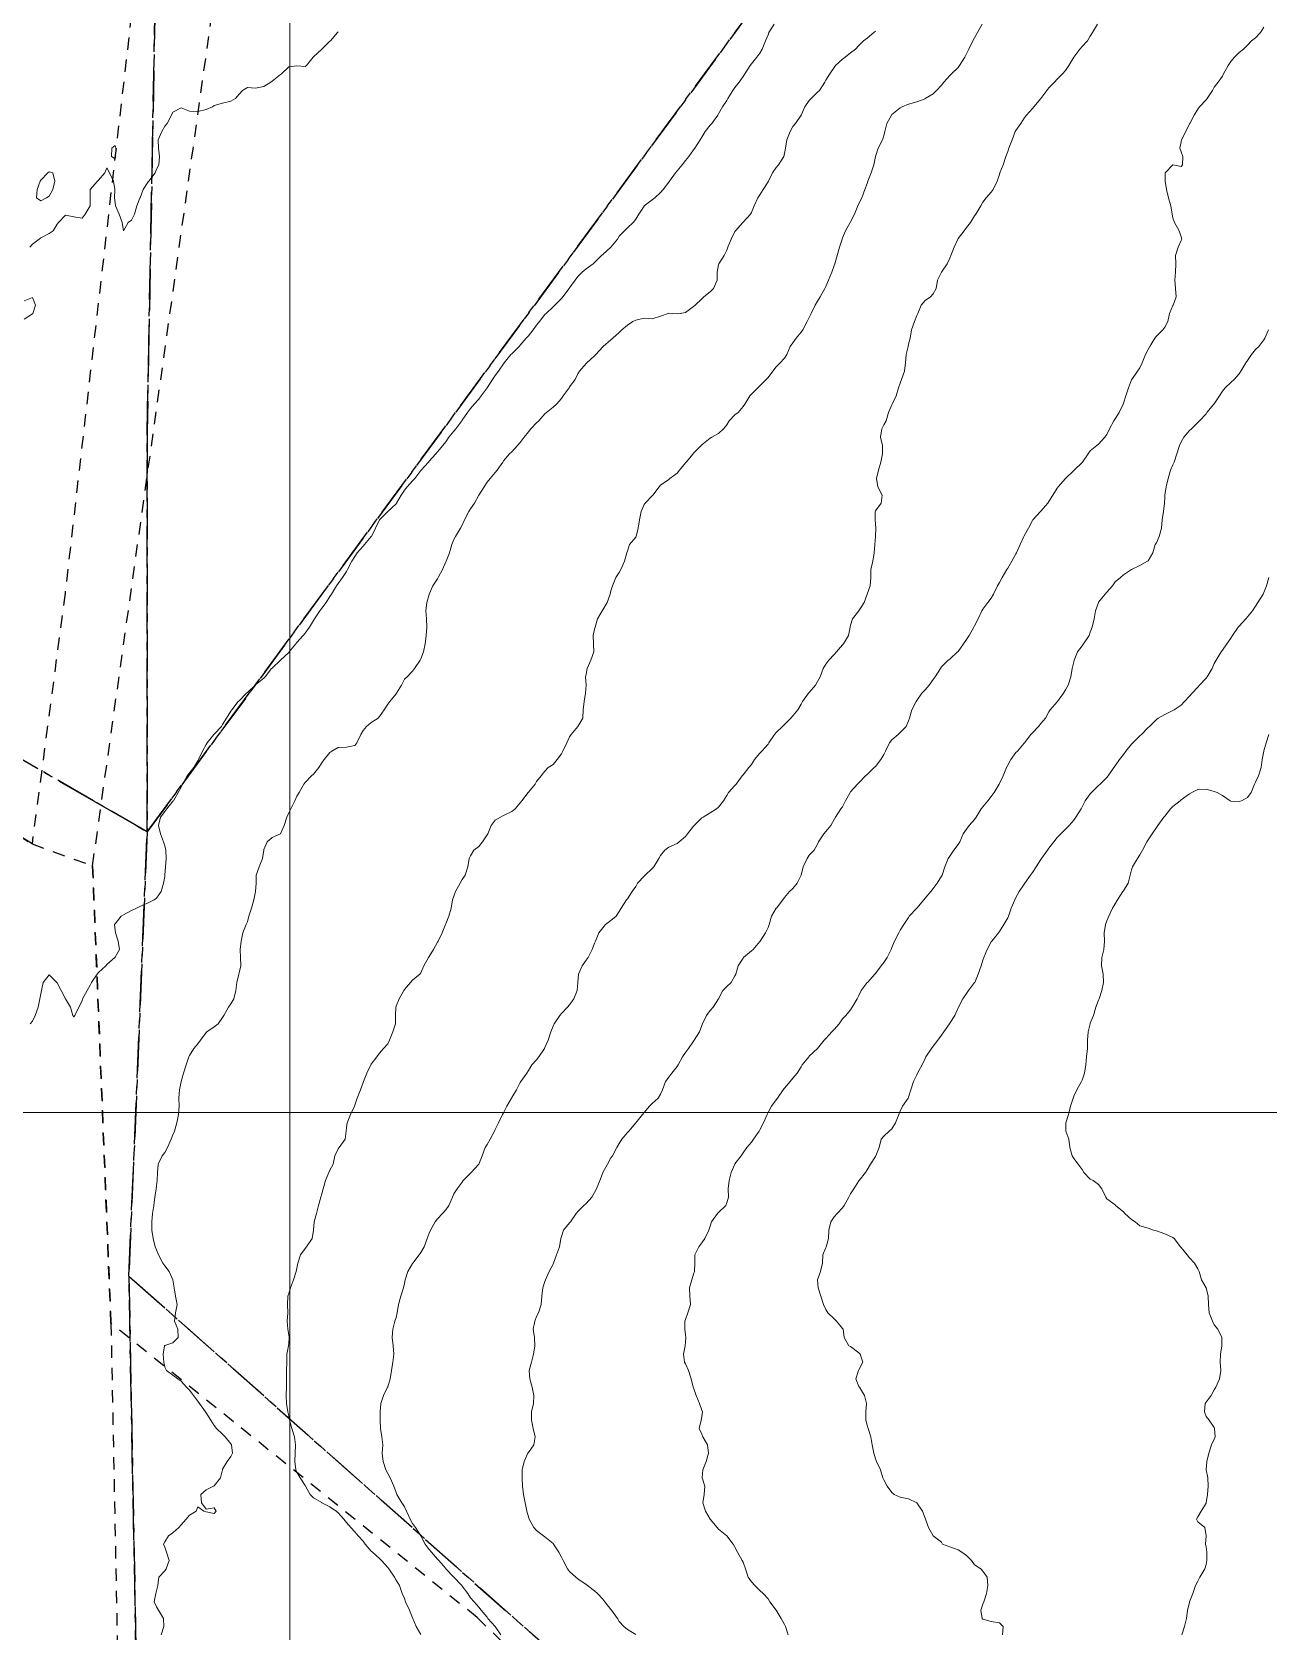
# Model space of a CAD drawing. Header units: centimetres. Extents: x 0 to 642158, y -847 to 649707.
# Drawn here: x 616251.2 to 616326, y 620756 to 620852.8 of the extents above; entities that cross this region are included whole.
import ezdxf

# ---------------------------------------------------------------- set-up
doc = ezdxf.new("R2010")
doc.units = ezdxf.units.CM
doc.header["$MEASUREMENT"] = 0
doc.linetypes.add('CENTERX2', pattern=[4, 2.5, -0.5, 0.5, -0.5])
doc.linetypes.add('JIS_02_0.7', pattern=[1.35, 0.75, -0.6])
for name, color, linetype, lineweight in [('MEV_grille', 254, 'Continuous', 9), ('WAL_parcellaire agricole', 7, 'JIS_02_0.7', 25), ('WAL_topographie 0.5', 253, 'Continuous', 20)]:
    doc.layers.add(name, color=color, linetype=linetype, lineweight=lineweight)
doc.layers.add('SPW_parcellaire cadastral', color=7, linetype='CENTERX2', lineweight=25, true_color=0xff0542)

# ---------------------------------------------------------------- blocks, each defined once
blk = doc.blocks.new('*U114')
at = {"layer": 'MEV_grille', "transparency": 33554687}
blk.add_lwpolyline([(-1338.461, 0), (1338.461, 0)], dxfattribs=at)
blk = doc.blocks.new('*U115')
at = {"layer": 'MEV_grille', "color": 0, "linetype": 'ByBlock', "lineweight": -2, "transparency": 16777216}
blk.add_blockref('*U114', (0, -1600), dxfattribs=at)
blk = doc.blocks.new('*U112')
at = {"layer": 'MEV_grille', "transparency": 33554687}
blk.add_lwpolyline([(0, 1825.476), (0, -1825.476)], dxfattribs=at)
blk = doc.blocks.new('*U113')
at = {"layer": 'MEV_grille', "color": 0, "linetype": 'ByBlock', "lineweight": -2, "transparency": 16777216}
blk.add_blockref('*U112', (900, 0), dxfattribs=at)

msp = doc.modelspace()

# ---------------------------------------------------------------- linework, layer by layer
at = {"layer": 'SPW_parcellaire cadastral'}
for points in [[(616080.198, 620885.531), (616144.734, 620974.533), (616149.715, 620970.824), (616191.526, 620940.742), (616250.942, 621018.209), (616261.912, 620966.122), (616263.613, 620952.538), (616261.41, 620918.602), (616259.582, 620897.225), (616259.185, 620882.418), (616258.186, 620828.585), (616258.195, 620804.368), (616254.945, 620806.243), (616180.117, 620849.425), (616137.678, 620793.39), (616104.658, 620794.238), (616090.293, 620793.326), (616059.536, 620788.639)], [(616313.036, 620878.993), (616355.741, 620937.089), (616408.245, 620884.701), (616438.51, 620852.937), (616410.11, 620826.551), (616394.538, 620813.213), (616375.55, 620800.72), (616354.566, 620778.67), (616332.931, 620755.938), (616309.37, 620730.794), (616286.178, 620751.628), (616257.086, 620777.464), (616258.195, 620804.368), (616302.028, 620864.015), (616313.036, 620878.993)], [(616302.028, 620864.015), (616258.195, 620804.368), (616258.186, 620828.585), (616259.185, 620882.418), (616259.582, 620897.225), (616261.548, 620895.683), (616261.555, 620895.678), (616302.028, 620864.015)], [(616256.709, 620706.96), (616245.087, 620688.12), (616165.865, 620749.948), (616137.678, 620793.39), (616180.117, 620849.425), (616254.945, 620806.243), (616258.195, 620804.368), (616257.086, 620777.464), (616258.363, 620709.515), (616256.709, 620706.96)], [(616286.178, 620751.628), (616275.501, 620739.259), (616258.363, 620709.515), (616257.086, 620777.464), (616286.178, 620751.628)]]:
    msp.add_lwpolyline(points, dxfattribs=at)
at = {"layer": 'WAL_parcellaire agricole'}
for points in [[(616256.531, 621010.471), (616261.045, 620978.872), (616264.204, 620946.972), (616264.54, 620929.472), (616262.543, 620906.472), (616257.382, 620855.139), (616253.22, 620818.805), (616251.222, 620803.638), (616172.383, 620852.629), (616133.223, 620798.458), (616052.891, 620793.615), (616033.49, 620809.78), (616068.05, 620859.117), (616094.045, 620897.619), (616146.369, 620977.291), (616189.372, 620943.13), (616227.866, 620992.8), (616253.195, 621026.136), (616256.531, 621010.471)], [(616255.997, 620774.617), (616254.888, 620802.306), (616269.443, 620906.264), (616269.125, 620914.056), (616269.31, 620938.403), (616324.031, 621000.478), (616439.713, 620860.66), (616427.749, 620846.053), (616421.929, 620839.702), (616414.257, 620830.705), (616403.934, 620820.988), (616397.612, 620816.054), (616363.299, 620797.518), (616354.757, 620786.516), (616345.049, 620771.634), (616339.95, 620763.773), (616311.615, 620724.308), (616278.144, 620756.809), (616255.997, 620774.617)], [(616052.891, 620793.615), (616133.223, 620798.458), (616172.383, 620852.629), (616251.222, 620803.638), (616254.888, 620802.306), (616255.997, 620774.617), (616257.4, 620703.807), (616283.569, 620681.31), (616274.904, 620665.143), (616272.238, 620660.142), (616266.073, 620651.975), (616263.907, 620646.975), (616262.074, 620639.475), (616257.786, 620631.565), (616227.415, 620576.971), (616199.663, 620598.301), (616185.082, 620583.966), (616052.891, 620793.615)]]:
    msp.add_lwpolyline(points, dxfattribs=at)
at = {"layer": 'WAL_topographie 0.5'}
for points in [[(616269.75, 620852.798), (616269.702, 620852.75), (616269.276, 620852.25), (616269.25, 620852.226), (616268.75, 620851.75), (616268.75, 620851.75), (616268.25, 620851.286), (616268.222, 620851.25), (616267.822, 620850.75), (616267.75, 620850.7), (616267.25, 620850.728), (616266.75, 620850.671), (616266.306, 620850.25), (616266.25, 620850.215), (616265.75, 620849.8), (616265.671, 620849.75), (616265.25, 620849.474), (616264.75, 620849.386), (616264.25, 620849.427), (616263.95, 620849.25), (616263.75, 620849.028), (616263.541, 620848.75), (616263.25, 620848.598), (616262.75, 620848.472), (616262.25, 620848.333), (616262.139, 620848.25), (616261.75, 620848.098), (616261.25, 620847.964), (616260.75, 620847.987), (616260.25, 620848.191), (616259.75, 620847.924), (616259.668, 620847.75), (616259.408, 620847.25), (616259.25, 620847.083), (616259.071, 620846.75), (616258.86, 620846.25), (616258.882, 620845.75), (616258.945, 620845.25), (616258.891, 620844.75), (616258.75, 620844.472), (616258.675, 620844.25), (616258.282, 620843.75), (616258.25, 620843.708), (616257.944, 620843.25), (616257.756, 620842.75), (616257.75, 620842.727), (616257.556, 620842.25), (616257.423, 620841.75), (616257.25, 620841.39), (616257.031, 620841.25), (616256.75, 620840.75), (616256.75, 620840.75), (616256.75, 620840.75), (616256.671, 620841.25), (616256.5, 620841.75), (616256.28, 620842.25), (616256.25, 620842.45), (616256.21, 620842.75), (616256.226, 620843.25), (616256.15, 620843.75), (616255.917, 620844.25), (616255.75, 620844.562), (616255.618, 620844.25), (616255.25, 620843.813), (616255.183, 620843.75), (616254.75, 620843.25), (616254.75, 620842.75), (616254.75, 620842.749), (616254.734, 620842.25), (616254.447, 620841.75), (616254.25, 620841.518), (616253.75, 620841.6), (616253.25, 620841.687), (616252.83, 620841.25), (616252.75, 620841.145), (616252.508, 620840.75), (616252.25, 620840.58), (616251.75, 620840.324), (616251.645, 620840.25), (616251.25, 620839.944), (616251.097, 620839.75)], [(616296.114, 620853.25), (616295.81, 620852.75), (616295.75, 620852.612), (616295.606, 620852.25), (616295.4, 620851.75), (616295.25, 620851.496), (616295.065, 620851.25), (616294.75, 620850.856), (616294.679, 620850.75), (616294.349, 620850.25), (616294.25, 620850.096), (616294.003, 620849.75), (616293.75, 620849.412), (616293.629, 620849.25), (616293.315, 620848.75), (616293.25, 620848.643), (616293, 620848.25), (616292.75, 620847.819), (616292.714, 620847.75), (616292.345, 620847.25), (616292.25, 620847.14), (616291.949, 620846.75), (616291.75, 620846.42), (616291.644, 620846.25), (616291.317, 620845.75), (616291.25, 620845.658), (616290.958, 620845.25), (616290.75, 620844.993), (616290.549, 620844.75), (616290.25, 620844.384), (616290.145, 620844.25), (616289.788, 620843.75), (616289.75, 620843.7), (616289.408, 620843.25), (616289.25, 620843.062), (616288.897, 620842.75), (616288.75, 620842.622), (616288.267, 620842.25), (616288.25, 620842.231), (616287.927, 620841.75), (616287.75, 620841.452), (616287.594, 620841.25), (616287.25, 620840.927), (616287.065, 620840.75), (616286.75, 620840.425), (616286.636, 620840.25), (616286.25, 620839.764), (616286.235, 620839.75), (616285.75, 620839.318), (616285.674, 620839.25), (616285.25, 620838.832), (616285.163, 620838.75), (616284.75, 620838.451), (616284.51, 620838.25), (616284.25, 620837.979), (616284.078, 620837.75), (616283.75, 620837.302), (616283.713, 620837.25), (616283.335, 620836.75), (616283.25, 620836.654), (616282.856, 620836.25), (616282.75, 620836.143), (616282.321, 620835.75), (616282.25, 620835.676), (616281.918, 620835.25), (616281.75, 620835.037), (616281.539, 620834.75), (616281.25, 620834.399), (616281.118, 620834.25), (616280.75, 620833.818), (616280.688, 620833.75), (616280.25, 620833.307), (616280.191, 620833.25), (616279.792, 620832.75), (616279.75, 620832.692), (616279.445, 620832.25), (616279.25, 620831.979), (616279.082, 620831.75), (616278.755, 620831.25), (616278.75, 620831.243), (616278.388, 620830.75), (616278.25, 620830.565), (616277.976, 620830.25), (616277.75, 620829.982), (616277.571, 620829.75), (616277.25, 620829.282), (616277.228, 620829.25), (616276.857, 620828.75), (616276.75, 620828.616), (616276.433, 620828.25), (616276.25, 620827.982), (616276.085, 620827.75), (616275.75, 620827.366), (616275.649, 620827.25), (616275.25, 620826.794), (616275.21, 620826.75), (616274.762, 620826.25), (616274.75, 620826.235), (616274.381, 620825.75), (616274.25, 620825.603), (616273.911, 620825.25), (616273.75, 620825.04), (616273.566, 620824.75), (616273.277, 620824.25), (616273.25, 620824.215), (616272.75, 620823.756), (616272.742, 620823.75), (616272.25, 620823.25), (616272.25, 620823.25), (616272.006, 620822.75), (616271.762, 620822.25), (616271.75, 620822.233), (616271.332, 620821.75), (616271.25, 620821.665), (616270.904, 620821.25), (616270.75, 620821.028), (616270.567, 620820.75), (616270.316, 620820.25), (616270.25, 620820.122), (616270.004, 620819.75), (616269.75, 620819.391), (616269.638, 620819.25), (616269.338, 620818.75), (616269.25, 620818.6), (616269.027, 620818.25), (616268.75, 620817.908), (616268.641, 620817.75), (616268.309, 620817.25), (616268.25, 620817.16), (616268, 620816.75), (616267.75, 620816.394), (616267.62, 620816.25), (616267.25, 620815.83), (616267.191, 620815.75), (616266.782, 620815.25), (616266.75, 620815.214), (616266.25, 620814.75), (616266.25, 620814.75), (616265.75, 620814.281), (616265.717, 620814.25), (616265.337, 620813.75), (616265.25, 620813.66), (616264.75, 620813.271), (616264.729, 620813.25), (616264.25, 620812.791), (616264.202, 620812.75), (616263.75, 620812.298), (616263.703, 620812.25), (616263.31, 620811.75), (616263.25, 620811.662), (616262.991, 620811.25), (616262.75, 620810.856), (616262.683, 620810.75), (616262.25, 620810.281), (616262.222, 620810.25), (616261.809, 620809.75), (616261.75, 620809.653), (616261.527, 620809.25), (616261.294, 620808.75), (616261.25, 620808.671), (616261.015, 620808.25), (616260.75, 620807.94), (616260.614, 620807.75), (616260.326, 620807.25), (616260.25, 620807.074), (616260.071, 620806.75), (616259.775, 620806.25), (616259.75, 620806.216), (616259.377, 620805.75), (616259.25, 620805.594), (616258.987, 620805.25), (616258.875, 620804.75), (616258.996, 620804.25), (616259.181, 620803.75), (616259.25, 620803.526), (616259.317, 620803.25), (616259.337, 620802.75), (616259.3, 620802.25), (616259.259, 620801.75), (616259.25, 620801.659), (616259.181, 620801.25), (616259.026, 620800.75), (616258.75, 620800.35), (616258.612, 620800.25), (616258.25, 620800.059), (616257.75, 620799.838), (616257.542, 620799.75), (616257.25, 620799.607), (616256.75, 620799.335), (616256.607, 620799.25), (616256.25, 620798.796), (616256.217, 620798.75), (616256.25, 620798.417), (616256.267, 620798.25), (616256.444, 620797.75), (616256.508, 620797.25), (616256.25, 620796.779), (616256.236, 620796.75), (616255.75, 620796.325), (616255.692, 620796.25), (616255.25, 620795.846), (616255.157, 620795.75), (616254.816, 620795.25), (616254.75, 620795.088), (616254.565, 620794.75), (616254.277, 620794.25), (616254.25, 620794.125), (616254.05, 620793.75), (616253.82, 620793.25), (616253.75, 620793.164), (616253.697, 620793.25), (616253.55, 620793.75), (616253.25, 620794.25), (616253.25, 620794.25), (616252.979, 620794.75), (616252.75, 620795.233), (616252.728, 620795.25), (616252.25, 620795.708), (616251.906, 620795.25), (616251.788, 620794.75), (616251.75, 620794.562), (616251.696, 620794.25), (616251.597, 620793.75), (616251.41, 620793.25), (616251.25, 620792.909), (616251.11, 620792.75)], [(616302.25, 620852.825), (616302.162, 620852.75), (616301.75, 620852.406), (616301.536, 620852.25), (616301.25, 620851.972), (616301.05, 620851.75), (616300.75, 620851.519), (616300.409, 620851.25), (616300.25, 620851.13), (616299.832, 620850.75), (616299.75, 620850.632), (616299.5, 620850.25), (616299.25, 620849.856), (616299.196, 620849.75), (616298.856, 620849.25), (616298.75, 620849.133), (616298.359, 620848.75), (616298.25, 620848.639), (616297.968, 620848.25), (616297.75, 620847.75), (616297.75, 620847.75), (616297.413, 620847.25), (616297.25, 620847.053), (616297.083, 620846.75), (616296.893, 620846.25), (616296.807, 620845.75), (616296.75, 620845.417), (616296.714, 620845.25), (616296.393, 620844.75), (616296.25, 620844.575), (616296.022, 620844.25), (616295.774, 620843.75), (616295.75, 620843.707), (616295.448, 620843.25), (616295.25, 620842.922), (616295.144, 620842.75), (616294.913, 620842.25), (616294.75, 620841.855), (616294.689, 620841.75), (616294.25, 620841.267), (616294.236, 620841.25), (616293.774, 620840.75), (616293.75, 620840.706), (616293.522, 620840.25), (616293.325, 620839.75), (616293.25, 620839.583), (616293.1, 620839.25), (616292.768, 620838.75), (616292.75, 620838.688), (616292.674, 620838.25), (616292.669, 620837.75), (616292.447, 620837.25), (616292.25, 620837.058), (616291.875, 620836.75), (616291.75, 620836.636), (616291.353, 620836.25), (616291.25, 620836.162), (616290.75, 620835.81), (616290.438, 620835.75), (616290.25, 620835.726), (616289.95, 620835.75), (616289.75, 620835.77), (616289.7, 620835.75), (616289.25, 620835.583), (616288.75, 620835.428), (616288.25, 620835.455), (616287.75, 620835.345), (616287.579, 620835.25), (616287.25, 620835.025), (616286.913, 620834.75), (616286.75, 620834.587), (616286.357, 620834.25), (616286.25, 620834.154), (616285.775, 620833.75), (616285.75, 620833.729), (616285.333, 620833.25), (616285.25, 620833.171), (616284.779, 620832.75), (616284.75, 620832.721), (616284.35, 620832.25), (616284.25, 620832.079), (616284.081, 620831.75), (616283.75, 620831.3), (616283.718, 620831.25), (616283.357, 620830.75), (616283.25, 620830.593), (616282.948, 620830.25), (616282.75, 620830.07), (616282.348, 620829.75), (616282.25, 620829.668), (616281.875, 620829.25), (616281.75, 620829.117), (616281.394, 620828.75), (616281.25, 620828.586), (616280.99, 620828.25), (616280.75, 620827.94), (616280.593, 620827.75), (616280.25, 620827.375), (616280.117, 620827.25), (616279.75, 620826.819), (616279.702, 620826.75), (616279.365, 620826.25), (616279.25, 620826.115), (616278.933, 620825.75), (616278.75, 620825.526), (616278.57, 620825.25), (616278.25, 620824.75), (616278.25, 620824.75), (616277.986, 620824.25), (616277.75, 620823.91), (616277.651, 620823.75), (616277.387, 620823.25), (616277.25, 620822.927), (616277.152, 620822.75), (616276.848, 620822.25), (616276.75, 620822.065), (616276.619, 620821.75), (616276.488, 620821.25), (616276.269, 620820.75), (616276.25, 620820.702), (616276.056, 620820.25), (616275.797, 620819.75), (616275.75, 620819.687), (616275.481, 620819.25), (616275.259, 620818.75), (616275.25, 620818.725), (616275.099, 620818.25), (616275.044, 620817.75), (616275.086, 620817.25), (616275.11, 620816.75), (616275.07, 620816.25), (616275.007, 620815.75), (616274.905, 620815.25), (616274.75, 620814.841), (616274.712, 620814.75), (616274.363, 620814.25), (616274.25, 620814.098), (616273.917, 620813.75), (616273.75, 620813.602), (616273.571, 620813.25), (616273.27, 620812.75), (616273.25, 620812.715), (616272.875, 620812.25), (616272.75, 620812.083), (616272.525, 620811.75), (616272.25, 620811.343), (616272.164, 620811.25), (616271.75, 620810.977), (616271.464, 620810.75), (616271.25, 620810.491), (616271.12, 620810.25), (616270.879, 620809.75), (616270.75, 620809.597), (616270.25, 620809.491), (616269.75, 620809.466), (616269.357, 620809.25), (616269.25, 620809.171), (616268.894, 620808.75), (616268.75, 620808.533), (616268.58, 620808.25), (616268.25, 620807.847), (616268.121, 620807.75), (616267.75, 620807.354), (616267.662, 620807.25), (616267.386, 620806.75), (616267.25, 620806.513), (616267.125, 620806.25), (616266.875, 620805.75), (616266.75, 620805.521), (616266.63, 620805.25), (616266.473, 620804.75), (616266.25, 620804.25), (616266.25, 620804.25), (616265.75, 620804.018), (616265.45, 620803.75), (616265.25, 620803.296), (616265.24, 620803.25), (616265.174, 620802.75), (616264.955, 620802.25), (616264.778, 620801.75), (616264.793, 620801.25), (616264.75, 620800.75), (616264.75, 620800.75), (616264.635, 620800.25), (616264.493, 620799.75), (616264.338, 620799.25), (616264.25, 620798.917), (616264.187, 620798.75), (616263.986, 620798.25), (616263.868, 620797.75), (616263.821, 620797.25), (616263.84, 620796.75), (616263.864, 620796.25), (616263.75, 620795.833), (616263.73, 620795.75), (616263.61, 620795.25), (616263.561, 620794.75), (616263.425, 620794.25), (616263.25, 620793.958), (616263.111, 620793.75), (616262.828, 620793.25), (616262.75, 620793.125), (616262.482, 620792.75), (616262.25, 620792.553), (616261.796, 620792.25), (616261.75, 620792.218), (616261.413, 620791.75), (616261.25, 620791.531), (616261.019, 620791.25), (616260.75, 620790.83), (616260.706, 620790.75), (616260.539, 620790.25), (616260.381, 620789.75), (616260.25, 620789.25), (616260.25, 620789.25), (616260.154, 620788.75), (616260.098, 620788.25), (616260.12, 620787.75), (616260.083, 620787.25), (616259.978, 620786.75), (616259.841, 620786.25), (616259.75, 620786.012), (616259.65, 620785.75), (616259.427, 620785.25), (616259.25, 620784.96), (616259.102, 620784.75), (616258.845, 620784.25), (616258.804, 620783.75), (616258.797, 620783.25), (616258.75, 620782.938), (616258.725, 620782.75), (616258.662, 620782.25), (616258.586, 620781.75), (616258.505, 620781.25), (616258.463, 620780.75), (616258.479, 620780.25), (616258.55, 620779.75), (616258.675, 620779.25), (616258.75, 620779.062), (616258.878, 620778.75), (616259.143, 620778.25), (616259.25, 620778.095), (616259.513, 620777.75), (616259.75, 620777.25), (616259.75, 620777.25), (616259.826, 620776.75), (616259.91, 620776.25), (616260.009, 620775.75), (616259.895, 620775.25), (616259.841, 620774.75), (616260.038, 620774.25), (616260.065, 620773.75), (616259.75, 620773.435), (616259.25, 620773.273), (616259.237, 620773.25), (616259.155, 620772.75), (616259.202, 620772.25), (616259.25, 620771.958), (616259.364, 620771.75), (616259.75, 620771.476), (616260.054, 620771.25), (616260.25, 620771.1), (616260.559, 620770.75), (616260.75, 620770.574), (616260.99, 620770.25), (616261.25, 620769.908), (616261.353, 620769.75), (616261.712, 620769.25), (616261.75, 620769.189), (616262.034, 620768.75), (616262.25, 620768.426), (616262.39, 620768.25), (616262.75, 620767.906), (616262.899, 620767.75), (616263.25, 620767.316), (616263.284, 620767.25), (616263.344, 620766.75), (616263.25, 620766.55), (616263.023, 620766.25), (616262.75, 620765.776), (616262.74, 620765.75), (616262.635, 620765.25), (616262.25, 620764.776), (616262.2, 620764.75), (616261.75, 620764.525), (616261.426, 620764.25), (616261.472, 620763.75), (616261.75, 620763.365), (616262.25, 620763.433), (616262.36, 620763.25), (616262.25, 620763.101), (616261.75, 620763.205), (616261.613, 620763.25), (616261.25, 620763.5), (616261.147, 620763.25), (616260.75, 620762.996), (616260.547, 620762.75), (616260.25, 620762.417), (616260.105, 620762.25), (616259.75, 620761.936), (616259.474, 620761.75), (616259.25, 620761.389), (616259.168, 620761.25), (616259.25, 620761.058), (616259.361, 620760.75), (616259.51, 620760.25), (616259.335, 620759.75), (616259.25, 620759.631), (616258.894, 620759.25), (616258.835, 620758.75), (616258.75, 620758.417), (616258.706, 620758.25), (616258.603, 620757.75), (616258.75, 620757.446), (616258.881, 620757.25), (616259.177, 620756.75), (616259.192, 620756.25), (616259.027, 620755.75)], [(616308.708, 620853.25), (616308.434, 620852.75), (616308.25, 620852.429), (616308.149, 620852.25), (616307.895, 620851.75), (616307.75, 620851.456), (616307.657, 620851.25), (616307.336, 620850.75), (616307.25, 620850.642), (616306.858, 620850.25), (616306.75, 620850.157), (616306.397, 620849.75), (616306.25, 620849.568), (616305.948, 620849.25), (616305.75, 620849.045), (616305.265, 620848.75), (616305.25, 620848.741), (616304.75, 620848.549), (616304.25, 620848.404), (616303.871, 620848.25), (616303.75, 620848.188), (616303.25, 620847.787), (616303.217, 620847.75), (616302.944, 620847.25), (616302.826, 620846.75), (616302.75, 620846.489), (616302.671, 620846.25), (616302.417, 620845.75), (616302.25, 620845.25), (616302.25, 620845.25), (616302.151, 620844.75), (616302, 620844.25), (616301.797, 620843.75), (616301.75, 620843.61), (616301.616, 620843.25), (616301.419, 620842.75), (616301.25, 620842.406), (616301.192, 620842.25), (616300.977, 620841.75), (616300.75, 620841.291), (616300.722, 620841.25), (616300.442, 620840.75), (616300.25, 620840.315), (616300.227, 620840.25), (616300.075, 620839.75), (616299.938, 620839.25), (616299.795, 620838.75), (616299.75, 620838.641), (616299.614, 620838.25), (616299.405, 620837.75), (616299.25, 620837.368), (616299.191, 620837.25), (616298.912, 620836.75), (616298.75, 620836.482), (616298.61, 620836.25), (616298.368, 620835.75), (616298.25, 620835.5), (616298.125, 620835.25), (616297.85, 620834.75), (616297.75, 620834.606), (616297.447, 620834.25), (616297.25, 620833.971), (616297.099, 620833.75), (616296.893, 620833.25), (616296.75, 620833.039), (616296.494, 620832.75), (616296.25, 620832.517), (616296.039, 620832.25), (616295.75, 620831.875), (616295.64, 620831.75), (616295.25, 620831.36), (616295.125, 620831.25), (616294.75, 620830.866), (616294.652, 620830.75), (616294.358, 620830.25), (616294.25, 620830.112), (616293.941, 620829.75), (616293.75, 620829.612), (616293.41, 620829.25), (616293.25, 620829), (616293.064, 620828.75), (616292.75, 620828.469), (616292.346, 620828.25), (616292.25, 620828.194), (616291.75, 620827.784), (616291.706, 620827.75), (616291.25, 620827.28), (616291.219, 620827.25), (616290.794, 620826.75), (616290.75, 620826.705), (616290.393, 620826.25), (616290.25, 620826.083), (616289.806, 620825.75), (616289.75, 620825.698), (616289.25, 620825.341), (616289.171, 620825.25), (616288.787, 620824.75), (616288.75, 620824.706), (616288.313, 620824.25), (616288.25, 620824.171), (616288.076, 620823.75), (616287.98, 620823.25), (616287.899, 620822.75), (616287.774, 620822.25), (616287.75, 620822.208), (616287.371, 620821.75), (616287.25, 620821.361), (616287.215, 620821.25), (616287.068, 620820.75), (616286.85, 620820.25), (616286.75, 620820.066), (616286.543, 620819.75), (616286.336, 620819.25), (616286.25, 620818.95), (616286.191, 620818.75), (616286.014, 620818.25), (616285.75, 620817.798), (616285.718, 620817.75), (616285.429, 620817.25), (616285.285, 620816.75), (616285.25, 620816.625), (616285.167, 620816.25), (616285.192, 620815.75), (616285.208, 620815.25), (616285.024, 620814.75), (616284.819, 620814.25), (616284.75, 620813.917), (616284.718, 620813.75), (616284.75, 620813.25), (616284.75, 620813.25), (616284.75, 620813.25), (616284.706, 620812.75), (616284.628, 620812.25), (616284.569, 620811.75), (616284.542, 620811.25), (616284.25, 620810.75), (616284.25, 620810.75), (616283.85, 620810.25), (616283.75, 620810.107), (616283.576, 620809.75), (616283.346, 620809.25), (616283.25, 620809.077), (616282.992, 620808.75), (616282.75, 620808.442), (616282.456, 620808.25), (616282.25, 620808.031), (616282.025, 620807.75), (616281.75, 620807.406), (616281.667, 620807.25), (616281.25, 620806.769), (616281.233, 620806.75), (616280.847, 620806.25), (616280.75, 620806.119), (616280.457, 620805.75), (616280.25, 620805.596), (616279.75, 620805.345), (616279.56, 620805.25), (616279.25, 620805.064), (616279, 620804.75), (616278.792, 620804.25), (616278.75, 620804.173), (616278.468, 620803.75), (616278.25, 620803.476), (616277.958, 620803.25), (616277.75, 620802.917), (616277.678, 620802.75), (616277.588, 620802.25), (616277.431, 620801.75), (616277.25, 620801.479), (616277.135, 620801.25), (616276.85, 620800.75), (616276.75, 620800.475), (616276.667, 620800.25), (616276.583, 620799.75), (616276.444, 620799.25), (616276.25, 620798.798), (616276.229, 620798.75), (616276.032, 620798.25), (616275.792, 620797.75), (616275.75, 620797.675), (616275.52, 620797.25), (616275.25, 620796.815), (616275.217, 620796.75), (616274.928, 620796.25), (616274.75, 620795.829), (616274.685, 620795.75), (616274.25, 620795.393), (616274.117, 620795.25), (616273.75, 620794.81), (616273.709, 620794.75), (616273.431, 620794.25), (616273.25, 620793.817), (616273.229, 620793.75), (616273.222, 620793.25), (616273.21, 620792.75), (616273.061, 620792.25), (616272.848, 620791.75), (616272.75, 620791.539), (616272.488, 620791.25), (616272.25, 620790.972), (616272.076, 620790.75), (616271.75, 620790.309), (616271.721, 620790.25), (616271.474, 620789.75), (616271.275, 620789.25), (616271.25, 620789.187), (616271.091, 620788.75), (616270.898, 620788.25), (616270.75, 620787.817), (616270.724, 620787.75), (616270.486, 620787.25), (616270.283, 620786.75), (616270.25, 620786.45), (616270.236, 620786.25), (616270.165, 620785.75), (616269.803, 620785.25), (616269.75, 620785.179), (616269.539, 620784.75), (616269.435, 620784.25), (616269.25, 620783.881), (616269.185, 620783.75), (616268.982, 620783.25), (616268.842, 620782.75), (616268.75, 620782.459), (616268.698, 620782.25), (616268.558, 620781.75), (616268.426, 620781.25), (616268.293, 620780.75), (616268.25, 620780.25), (616268.25, 620780.25), (616268.172, 620779.75), (616267.826, 620779.25), (616267.75, 620779.132), (616267.46, 620778.75), (616267.314, 620778.25), (616267.25, 620777.958), (616267.212, 620777.75), (616267.048, 620777.25), (616266.854, 620776.75), (616266.75, 620776.417), (616266.705, 620776.25), (616266.679, 620775.75), (616266.701, 620775.25), (616266.665, 620774.75), (616266.693, 620774.25), (616266.75, 620773.906), (616266.779, 620773.75), (616266.75, 620773.393), (616266.735, 620773.25), (616266.632, 620772.75), (616266.634, 620772.25), (616266.622, 620771.75), (616266.613, 620771.25), (616266.622, 620770.75), (616266.601, 620770.25), (616266.622, 620769.75), (616266.705, 620769.25), (616266.75, 620769.013), (616266.805, 620768.75), (616266.949, 620768.25), (616267.097, 620767.75), (616267.155, 620767.25), (616267.151, 620766.75), (616267.131, 620766.25), (616267.192, 620765.75), (616267.25, 620765.611), (616267.443, 620765.25), (616267.75, 620764.787), (616267.778, 620764.75), (616268.053, 620764.25), (616268.25, 620764.045), (616268.75, 620763.757), (616268.765, 620763.75), (616269.25, 620763.509), (616269.621, 620763.25), (616269.75, 620763.131), (616270.085, 620762.75), (616270.25, 620762.55), (616270.502, 620762.25), (616270.75, 620761.981), (616270.961, 620761.75), (616271.25, 620761.417), (616271.375, 620761.25), (616271.75, 620760.827), (616271.823, 620760.75), (616272.25, 620760.375), (616272.375, 620760.25), (616272.75, 620759.82), (616272.808, 620759.75), (616273.147, 620759.25), (616273.25, 620759.054), (616273.446, 620758.75), (616273.613, 620758.25), (616273.75, 620757.946), (616273.827, 620757.75), (616274.058, 620757.25), (616274.25, 620756.787), (616274.264, 620756.75), (616274.466, 620756.25), (616274.75, 620755.773)], [(616315.677, 620853.25), (616315.388, 620852.75), (616315.25, 620852.525), (616315.078, 620852.25), (616314.75, 620851.894), (616314.625, 620851.75), (616314.25, 620851.25), (616314.25, 620851.25), (616313.95, 620850.75), (616313.75, 620850.454), (616313.57, 620850.25), (616313.25, 620849.923), (616313.083, 620849.75), (616312.75, 620849.403), (616312.623, 620849.25), (616312.25, 620848.75), (616312.25, 620848.75), (616311.835, 620848.25), (616311.75, 620848.158), (616311.38, 620847.75), (616311.25, 620847.556), (616311.046, 620847.25), (616310.75, 620846.829), (616310.713, 620846.75), (616310.525, 620846.25), (616310.321, 620845.75), (616310.25, 620845.55), (616310.138, 620845.25), (616309.979, 620844.75), (616309.78, 620844.25), (616309.75, 620844.15), (616309.617, 620843.75), (616309.37, 620843.25), (616309.25, 620843.083), (616308.944, 620842.75), (616308.75, 620842.481), (616308.62, 620842.25), (616308.314, 620841.75), (616308.25, 620841.65), (616307.994, 620841.25), (616307.75, 620840.944), (616307.614, 620840.75), (616307.25, 620840.279), (616307.231, 620840.25), (616307.009, 620839.75), (616306.816, 620839.25), (616306.75, 620839.083), (616306.596, 620838.75), (616306.25, 620838.25), (616306.25, 620838.25), (616306.005, 620837.75), (616305.917, 620837.25), (616305.75, 620836.923), (616305.577, 620836.75), (616305.25, 620836.532), (616305.021, 620836.25), (616304.809, 620835.75), (616304.75, 620835.62), (616304.605, 620835.25), (616304.434, 620834.75), (616304.343, 620834.25), (616304.25, 620833.886), (616304.222, 620833.75), (616304.115, 620833.25), (616304.06, 620832.75), (616304.011, 620832.25), (616303.833, 620831.75), (616303.75, 620831.517), (616303.645, 620831.25), (616303.508, 620830.75), (616303.27, 620830.25), (616303.25, 620830.204), (616303.042, 620829.75), (616302.89, 620829.25), (616302.75, 620829), (616302.629, 620828.75), (616302.564, 620828.25), (616302.667, 620827.75), (616302.674, 620827.25), (616302.568, 620826.75), (616302.432, 620826.25), (616302.315, 620825.75), (616302.393, 620825.25), (616302.655, 620824.75), (616302.594, 620824.25), (616302.25, 620823.792), (616302.226, 620823.75), (616302.231, 620823.25), (616302.25, 620823), (616302.271, 620822.75), (616302.25, 620822.25), (616302.25, 620822.25), (616302.21, 620821.75), (616302.17, 620821.25), (616302.098, 620820.75), (616301.964, 620820.25), (616301.979, 620819.75), (616301.926, 620819.25), (616301.75, 620818.75), (616301.75, 620818.75), (616301.566, 620818.25), (616301.25, 620817.75), (616301.25, 620817.75), (616300.868, 620817.25), (616300.75, 620816.875), (616300.713, 620816.75), (616300.625, 620816.25), (616300.317, 620815.75), (616300.25, 620815.679), (616299.89, 620815.25), (616299.75, 620815.094), (616299.434, 620814.75), (616299.25, 620814.507), (616299.092, 620814.25), (616298.899, 620813.75), (616298.75, 620813.461), (616298.621, 620813.25), (616298.25, 620812.808), (616298.195, 620812.75), (616297.827, 620812.25), (616297.75, 620812.102), (616297.552, 620811.75), (616297.25, 620811.388), (616297.138, 620811.25), (616296.75, 620810.862), (616296.633, 620810.75), (616296.25, 620810.383), (616296.148, 620810.25), (616295.803, 620809.75), (616295.75, 620809.673), (616295.377, 620809.25), (616295.25, 620809.121), (616294.938, 620808.75), (616294.75, 620808.448), (616294.596, 620808.25), (616294.25, 620807.818), (616294.191, 620807.75), (616293.83, 620807.25), (616293.75, 620807.159), (616293.367, 620806.75), (616293.25, 620806.56), (616293.066, 620806.25), (616292.75, 620805.853), (616292.642, 620805.75), (616292.25, 620805.523), (616291.823, 620805.25), (616291.75, 620805.202), (616291.29, 620804.75), (616291.25, 620804.708), (616290.875, 620804.25), (616290.75, 620804.089), (616290.37, 620803.75), (616290.25, 620803.656), (616289.75, 620803.443), (616289.506, 620803.25), (616289.25, 620802.931), (616289.148, 620802.75), (616288.845, 620802.25), (616288.75, 620802.138), (616288.328, 620801.75), (616288.25, 620801.684), (616287.86, 620801.25), (616287.75, 620801.053), (616287.533, 620800.75), (616287.25, 620800.302), (616287.196, 620800.25), (616286.868, 620799.75), (616286.75, 620799.539), (616286.567, 620799.25), (616286.25, 620799), (616285.922, 620798.75), (616285.75, 620798.55), (616285.516, 620798.25), (616285.309, 620797.75), (616285.25, 620797.632), (616285.106, 620797.25), (616284.866, 620796.75), (616284.75, 620796.589), (616284.511, 620796.25), (616284.281, 620795.75), (616284.25, 620795.25), (616284.25, 620795.25), (616284.211, 620794.75), (616284.01, 620794.25), (616283.75, 620793.882), (616283.628, 620793.75), (616283.25, 620793.361), (616283.15, 620793.25), (616282.82, 620792.75), (616282.75, 620792.6), (616282.618, 620792.25), (616282.442, 620791.75), (616282.25, 620791.308), (616282.22, 620791.25), (616281.88, 620790.75), (616281.75, 620790.556), (616281.462, 620790.25), (616281.25, 620789.917), (616281.15, 620789.75), (616280.794, 620789.25), (616280.75, 620789.185), (616280.533, 620788.75), (616280.25, 620788.286), (616280.232, 620788.25), (616279.947, 620787.75), (616279.75, 620787.35), (616279.683, 620787.25), (616279.446, 620786.75), (616279.25, 620786.341), (616279.212, 620786.25), (616278.944, 620785.75), (616278.75, 620785.441), (616278.638, 620785.25), (616278.452, 620784.75), (616278.25, 620784.25), (616278.25, 620784.25), (616277.794, 620783.75), (616277.75, 620783.709), (616277.317, 620783.25), (616277.25, 620783.158), (616276.946, 620782.75), (616276.75, 620782.447), (616276.652, 620782.25), (616276.438, 620781.75), (616276.25, 620781.477), (616276.05, 620781.25), (616275.75, 620780.937), (616275.605, 620780.75), (616275.324, 620780.25), (616275.25, 620780.071), (616275.121, 620779.75), (616274.955, 620779.25), (616274.75, 620778.895), (616274.644, 620778.75), (616274.26, 620778.25), (616274.25, 620778.234), (616273.956, 620777.75), (616273.794, 620777.25), (616273.75, 620777.023), (616273.702, 620776.75), (616273.54, 620776.25), (616273.389, 620775.75), (616273.31, 620775.25), (616273.25, 620774.959), (616273.181, 620774.75), (616273.047, 620774.25), (616273.007, 620773.75), (616273.068, 620773.25), (616273.107, 620772.75), (616273.048, 620772.25), (616272.977, 620771.75), (616272.891, 620771.25), (616272.75, 620770.776), (616272.738, 620770.75), (616272.478, 620770.25), (616272.327, 620769.75), (616272.294, 620769.25), (616272.288, 620768.75), (616272.309, 620768.25), (616272.394, 620767.75), (616272.441, 620767.25), (616272.414, 620766.75), (616272.457, 620766.25), (616272.637, 620765.75), (616272.75, 620765.528), (616272.895, 620765.25), (616273.115, 620764.75), (616273.25, 620764.38), (616273.3, 620764.25), (616273.599, 620763.75), (616273.75, 620763.493), (616273.873, 620763.25), (616274.091, 620762.75), (616274.25, 620762.495), (616274.43, 620762.25), (616274.75, 620761.75), (616274.75, 620761.75), (616275.008, 620761.25), (616275.25, 620760.914), (616275.385, 620760.75), (616275.75, 620760.337), (616275.834, 620760.25), (616276.25, 620759.765), (616276.263, 620759.75), (616276.737, 620759.25), (616276.75, 620759.236), (616277.218, 620758.75), (616277.25, 620758.708), (616277.588, 620758.25), (616277.75, 620758), (616277.97, 620757.75), (616278.25, 620757.433), (616278.392, 620757.25), (616278.75, 620756.814), (616278.797, 620756.75), (616279.25, 620756.25), (616279.25, 620756.25), (616279.586, 620755.75)], [(616325.75, 620853.083), (616325.544, 620852.75), (616325.25, 620852.427), (616325, 620852.25), (616324.75, 620851.975), (616324.513, 620851.75), (616324.25, 620851.542), (616323.981, 620851.25), (616323.75, 620851), (616323.583, 620850.75), (616323.309, 620850.25), (616323.25, 620850.117), (616322.988, 620849.75), (616322.75, 620849.437), (616322.635, 620849.25), (616322.315, 620848.75), (616322.25, 620848.667), (616321.855, 620848.25), (616321.75, 620848.117), (616321.538, 620847.75), (616321.269, 620847.25), (616321.25, 620847.224), (616321.019, 620846.75), (616320.768, 620846.25), (616320.75, 620846.125), (616320.671, 620845.75), (616320.75, 620845.536), (616320.85, 620845.25), (616320.833, 620844.75), (616320.75, 620844.635), (616320.25, 620844.75), (616319.786, 620844.25), (616319.776, 620843.75), (616319.863, 620843.25), (616319.99, 620842.75), (616320.112, 620842.25), (616320.196, 620841.75), (616320.25, 620841.536), (616320.35, 620841.25), (616320.625, 620840.75), (616320.75, 620840.375), (616320.781, 620840.25), (616320.75, 620840.167), (616320.558, 620839.75), (616320.4, 620839.25), (616320.426, 620838.75), (616320.408, 620838.25), (616320.355, 620837.75), (616320.4, 620837.25), (616320.442, 620836.75), (616320.263, 620836.25), (616320.25, 620836.224), (616320.05, 620835.75), (616319.941, 620835.25), (616319.75, 620834.904), (616319.632, 620834.75), (616319.25, 620834.379), (616319.148, 620834.25), (616318.859, 620833.75), (616318.75, 620833.571), (616318.598, 620833.25), (616318.377, 620832.75), (616318.25, 620832.462), (616318.113, 620832.25), (616317.759, 620831.75), (616317.75, 620831.734), (616317.555, 620831.25), (616317.392, 620830.75), (616317.25, 620830.308), (616317.23, 620830.25), (616316.989, 620829.75), (616316.75, 620829.372), (616316.677, 620829.25), (616316.414, 620828.75), (616316.25, 620828.412), (616316.128, 620828.25), (616315.75, 620827.835), (616315.647, 620827.75), (616315.25, 620827.436), (616315.112, 620827.25), (616314.773, 620826.75), (616314.75, 620826.721), (616314.27, 620826.25), (616314.25, 620826.235), (616313.758, 620825.75), (616313.75, 620825.743), (616313.31, 620825.25), (616313.25, 620825.162), (616312.981, 620824.75), (616312.75, 620824.359), (616312.672, 620824.25), (616312.25, 620823.768), (616312.23, 620823.75), (616311.774, 620823.25), (616311.75, 620823.217), (616311.503, 620822.75), (616311.25, 620822.282), (616311.234, 620822.25), (616311.007, 620821.75), (616310.782, 620821.25), (616310.75, 620821.183), (616310.493, 620820.75), (616310.25, 620820.32), (616310.205, 620820.25), (616309.919, 620819.75), (616309.75, 620819.466), (616309.643, 620819.25), (616309.395, 620818.75), (616309.25, 620818.512), (616309.057, 620818.25), (616308.75, 620817.843), (616308.694, 620817.75), (616308.457, 620817.25), (616308.25, 620816.831), (616308.201, 620816.75), (616307.925, 620816.25), (616307.75, 620816.011), (616307.576, 620815.75), (616307.25, 620815.281), (616307.222, 620815.25), (616306.75, 620814.818), (616306.657, 620814.75), (616306.25, 620814.352), (616306.18, 620814.25), (616305.869, 620813.75), (616305.75, 620813.587), (616305.496, 620813.25), (616305.25, 620812.959), (616305.065, 620812.75), (616304.75, 620812.307), (616304.708, 620812.25), (616304.459, 620811.75), (616304.313, 620811.25), (616304.25, 620811.083), (616304.099, 620810.75), (616303.75, 620810.372), (616303.62, 620810.25), (616303.25, 620809.923), (616303.109, 620809.75), (616302.851, 620809.25), (616302.75, 620809.042), (616302.583, 620808.75), (616302.25, 620808.313), (616302.18, 620808.25), (616301.75, 620807.839), (616301.65, 620807.75), (616301.25, 620807.34), (616301.167, 620807.25), (616300.75, 620806.777), (616300.73, 620806.75), (616300.436, 620806.25), (616300.25, 620805.885), (616300.163, 620805.75), (616299.833, 620805.25), (616299.75, 620805.11), (616299.545, 620804.75), (616299.25, 620804.379), (616299.128, 620804.25), (616298.799, 620803.75), (616298.75, 620803.625), (616298.55, 620803.25), (616298.25, 620802.95), (616298.11, 620802.75), (616297.872, 620802.25), (616297.75, 620801.75), (616297.75, 620801.75), (616297.52, 620801.25), (616297.25, 620800.928), (616297.058, 620800.75), (616296.75, 620800.386), (616296.652, 620800.25), (616296.262, 620799.75), (616296.25, 620799.733), (616295.97, 620799.25), (616295.83, 620798.75), (616295.75, 620798.568), (616295.591, 620798.25), (616295.268, 620797.75), (616295.25, 620797.721), (616294.85, 620797.25), (616294.75, 620797.163), (616294.275, 620796.75), (616294.25, 620796.722), (616293.941, 620796.25), (616293.797, 620795.75), (616293.75, 620795.641), (616293.531, 620795.25), (616293.25, 620795), (616293.025, 620794.75), (616292.75, 620794.25), (616292.75, 620794.25), (616292.434, 620793.75), (616292.25, 620793.546), (616292.022, 620793.25), (616291.793, 620792.75), (616291.75, 620792.636), (616291.598, 620792.25), (616291.288, 620791.75), (616291.25, 620791.691), (616290.938, 620791.25), (616290.75, 620791), (616290.583, 620790.75), (616290.313, 620790.25), (616290.25, 620790.158), (616289.934, 620789.75), (616289.75, 620789.513), (616289.546, 620789.25), (616289.37, 620788.75), (616289.25, 620788.479), (616289.109, 620788.25), (616288.75, 620787.917), (616288.583, 620787.75), (616288.25, 620787.382), (616288.152, 620787.25), (616287.761, 620786.75), (616287.75, 620786.738), (616287.332, 620786.25), (616287.25, 620786.159), (616286.897, 620785.75), (616286.75, 620785.491), (616286.613, 620785.25), (616286.333, 620784.75), (616286.25, 620784.62), (616286.033, 620784.25), (616285.763, 620783.75), (616285.75, 620783.721), (616285.572, 620783.25), (616285.37, 620782.75), (616285.25, 620782.536), (616285.09, 620782.25), (616284.75, 620781.872), (616284.601, 620781.75), (616284.25, 620781.379), (616284.137, 620781.25), (616283.793, 620780.75), (616283.75, 620780.702), (616283.382, 620780.25), (616283.25, 620779.865), (616283.222, 620779.75), (616283.142, 620779.25), (616282.963, 620778.75), (616282.773, 620778.25), (616282.75, 620778.202), (616282.506, 620777.75), (616282.285, 620777.25), (616282.25, 620777.15), (616282.13, 620776.75), (616282.065, 620776.25), (616282.028, 620775.75), (616281.868, 620775.25), (616281.75, 620775.025), (616281.64, 620774.75), (616281.546, 620774.25), (616281.614, 620773.75), (616281.637, 620773.25), (616281.569, 620772.75), (616281.439, 620772.25), (616281.293, 620771.75), (616281.35, 620771.25), (616281.481, 620770.75), (616281.583, 620770.25), (616281.555, 620769.75), (616281.435, 620769.25), (616281.435, 620768.75), (616281.548, 620768.25), (616281.67, 620767.75), (616281.579, 620767.25), (616281.25, 620766.79), (616281.226, 620766.75), (616281, 620766.25), (616280.868, 620765.75), (616280.868, 620765.25), (616280.887, 620764.75), (616280.954, 620764.25), (616281.058, 620763.75), (616281.15, 620763.25), (616281.25, 620762.893), (616281.295, 620762.75), (616281.574, 620762.25), (616281.75, 620762.079), (616282.167, 620761.75), (616282.25, 620761.692), (616282.75, 620761.275), (616282.772, 620761.25), (616283.099, 620760.75), (616283.25, 620760.454), (616283.348, 620760.25), (616283.615, 620759.75), (616283.75, 620759.588), (616284.115, 620759.25), (616284.25, 620759.154), (616284.75, 620758.804), (616284.826, 620758.75), (616285.25, 620758.409), (616285.441, 620758.25), (616285.75, 620757.922), (616285.884, 620757.75), (616286.25, 620757.281), (616286.277, 620757.25), (616286.64, 620756.75), (616286.75, 620756.57), (616287.036, 620756.25), (616287.25, 620756.074), (616287.75, 620755.769)], [(616256.25, 620845.098), (616256.28, 620845.25), (616256.298, 620845.75), (616256.25, 620845.917), (616256.042, 620845.75), (616256.031, 620845.25), (616256.25, 620845.098)], [(616251.75, 620842.556), (616252.103, 620842.75), (616252.25, 620842.836), (616252.485, 620843.25), (616252.606, 620843.75), (616252.484, 620844.25), (616252.25, 620844.311), (616252.179, 620844.25), (616251.75, 620843.813), (616251.709, 620843.75), (616251.524, 620843.25), (616251.5, 620842.75), (616251.75, 620842.556)], [(616250.75, 620836.506), (616251.25, 620836.702), (616251.436, 620836.25), (616251.275, 620835.75), (616251.25, 620835.716), (616250.75, 620835.401)], [(616326.038, 620834.75), (616325.809, 620834.25), (616325.75, 620834.154), (616325.441, 620833.75), (616325.25, 620833.556), (616324.997, 620833.25), (616324.75, 620832.893), (616324.664, 620832.75), (616324.35, 620832.25), (616324.25, 620832.087), (616323.955, 620831.75), (616323.75, 620831.567), (616323.417, 620831.25), (616323.25, 620831.046), (616323.057, 620830.75), (616322.75, 620830.281), (616322.727, 620830.25), (616322.309, 620829.75), (616322.25, 620829.672), (616321.862, 620829.25), (616321.75, 620829.133), (616321.367, 620828.75), (616321.25, 620828.653), (616320.912, 620828.25), (616320.75, 620827.975), (616320.648, 620827.75), (616320.481, 620827.25), (616320.315, 620826.75), (616320.25, 620826.583), (616320.103, 620826.25), (616319.955, 620825.75), (616319.83, 620825.25), (616319.756, 620824.75), (616319.75, 620824.625), (616319.734, 620824.25), (616319.67, 620823.75), (616319.607, 620823.25), (616319.555, 620822.75), (616319.407, 620822.25), (616319.25, 620821.857), (616319.183, 620821.75), (616319.038, 620821.25), (616318.75, 620820.775), (616318.708, 620820.75), (616318.25, 620820.488), (616317.75, 620820.25), (616317.75, 620820.25), (616317.25, 620819.917), (616317.075, 620819.75), (616316.75, 620819.49), (616316.583, 620819.25), (616316.25, 620818.863), (616316.144, 620818.75), (616315.75, 620818.269), (616315.736, 620818.25), (616315.571, 620817.75), (616315.474, 620817.25), (616315.352, 620816.75), (616315.25, 620816.445), (616315.181, 620816.25), (616314.846, 620815.75), (616314.75, 620815.621), (616314.467, 620815.25), (616314.276, 620814.75), (616314.25, 620814.65), (616314.158, 620814.25), (616314.073, 620813.75), (616313.914, 620813.25), (616313.75, 620812.953), (616313.62, 620812.75), (616313.259, 620812.25), (616313.25, 620812.238), (616312.812, 620811.75), (616312.75, 620811.63), (616312.539, 620811.25), (616312.25, 620810.917), (616312.112, 620810.75), (616311.75, 620810.364), (616311.644, 620810.25), (616311.26, 620809.75), (616311.25, 620809.739), (616310.837, 620809.25), (616310.75, 620809.158), (616310.437, 620808.75), (616310.25, 620808.397), (616310.173, 620808.25), (616309.968, 620807.75), (616309.75, 620807.285), (616309.732, 620807.25), (616309.434, 620806.75), (616309.25, 620806.5), (616309.056, 620806.25), (616308.75, 620805.883), (616308.65, 620805.75), (616308.353, 620805.25), (616308.25, 620805.114), (616307.924, 620804.75), (616307.75, 620804.532), (616307.567, 620804.25), (616307.35, 620803.75), (616307.25, 620803.601), (616306.99, 620803.25), (616306.75, 620802.886), (616306.652, 620802.75), (616306.448, 620802.25), (616306.28, 620801.75), (616306.25, 620801.687), (616305.987, 620801.25), (616305.75, 620800.933), (616305.609, 620800.75), (616305.25, 620800.35), (616305.174, 620800.25), (616304.759, 620799.75), (616304.75, 620799.736), (616304.288, 620799.25), (616304.25, 620799.187), (616303.958, 620798.75), (616303.75, 620798.409), (616303.66, 620798.25), (616303.401, 620797.75), (616303.25, 620797.368), (616303.209, 620797.25), (616302.962, 620796.75), (616302.75, 620796.453), (616302.6, 620796.25), (616302.25, 620795.79), (616302.222, 620795.75), (616301.76, 620795.25), (616301.75, 620795.238), (616301.393, 620794.75), (616301.25, 620794.454), (616301.142, 620794.25), (616300.839, 620793.75), (616300.75, 620793.594), (616300.461, 620793.25), (616300.25, 620793.034), (616300.063, 620792.75), (616299.75, 620792.407), (616299.612, 620792.25), (616299.25, 620791.854), (616299.157, 620791.75), (616298.75, 620791.25), (616298.75, 620791.25), (616298.25, 620790.784), (616298.217, 620790.75), (616297.815, 620790.25), (616297.75, 620790.147), (616297.515, 620789.75), (616297.25, 620789.448), (616297.098, 620789.25), (616296.75, 620788.852), (616296.675, 620788.75), (616296.316, 620788.25), (616296.25, 620788.15), (616295.96, 620787.75), (616295.75, 620787.379), (616295.693, 620787.25), (616295.476, 620786.75), (616295.25, 620786.32), (616295.208, 620786.25), (616294.879, 620785.75), (616294.75, 620785.577), (616294.469, 620785.25), (616294.25, 620784.938), (616294.129, 620784.75), (616293.75, 620784.27), (616293.736, 620784.25), (616293.52, 620783.75), (616293.4, 620783.25), (616293.343, 620782.75), (616293.35, 620782.25), (616293.25, 620781.906), (616293.193, 620781.75), (616292.75, 620781.317), (616292.685, 620781.25), (616292.335, 620780.75), (616292.25, 620780.485), (616292.17, 620780.25), (616291.935, 620779.75), (616291.75, 620779.492), (616291.568, 620779.25), (616291.32, 620778.75), (616291.314, 620778.25), (616291.299, 620777.75), (616291.25, 620777.583), (616291.15, 620777.25), (616291.005, 620776.75), (616291.03, 620776.25), (616291.061, 620775.75), (616290.905, 620775.25), (616290.75, 620774.845), (616290.712, 620774.75), (616290.712, 620774.25), (616290.75, 620773.917), (616290.77, 620773.75), (616290.75, 620773.5), (616290.729, 620773.25), (616290.637, 620772.75), (616290.706, 620772.25), (616290.75, 620772.154), (616290.934, 620771.75), (616291.111, 620771.25), (616291.231, 620770.75), (616291.25, 620770.697), (616291.413, 620770.25), (616291.611, 620769.75), (616291.75, 620769.345), (616291.783, 620769.25), (616291.75, 620768.964), (616291.712, 620768.75), (616291.595, 620768.25), (616291.75, 620767.908), (616291.808, 620767.75), (616292.093, 620767.25), (616292.143, 620766.75), (616292.008, 620766.25), (616291.811, 620765.75), (616291.763, 620765.25), (616291.921, 620764.75), (616291.881, 620764.25), (616291.804, 620763.75), (616291.959, 620763.25), (616292.25, 620762.75), (616292.25, 620762.75), (616292.665, 620762.25), (616292.75, 620762.147), (616293.25, 620761.75), (616293.25, 620761.75), (616293.65, 620761.25), (616293.75, 620761.06), (616293.912, 620760.75), (616294.194, 620760.25), (616294.25, 620760.143), (616294.381, 620759.75), (616294.542, 620759.25), (616294.75, 620758.972), (616294.957, 620758.75), (616295.25, 620758.446), (616295.462, 620758.25), (616295.75, 620757.924), (616295.864, 620757.75), (616296.25, 620757.25), (616296.25, 620757.25), (616296.55, 620756.75), (616296.75, 620756.382), (616296.818, 620756.25), (616296.96, 620755.75)], [(616326.055, 620819.75), (616325.911, 620819.25), (616325.75, 620818.859), (616325.702, 620818.75), (616325.386, 620818.25), (616325.25, 620818.029), (616325.071, 620817.75), (616324.75, 620817.38), (616324.655, 620817.25), (616324.25, 620816.818), (616324.2, 620816.75), (616323.854, 620816.25), (616323.75, 620816.083), (616323.514, 620815.75), (616323.25, 620815.354), (616323.171, 620815.25), (616322.856, 620814.75), (616322.75, 620814.547), (616322.624, 620814.25), (616322.322, 620813.75), (616322.25, 620813.658), (616321.86, 620813.25), (616321.75, 620813.127), (616321.407, 620812.75), (616321.25, 620812.578), (616320.942, 620812.25), (616320.75, 620812.023), (616320.321, 620811.75), (616320.25, 620811.71), (616319.75, 620811.474), (616319.355, 620811.25), (616319.25, 620811.172), (616318.837, 620810.75), (616318.75, 620810.674), (616318.34, 620810.25), (616318.25, 620810.174), (616317.826, 620809.75), (616317.75, 620809.667), (616317.397, 620809.25), (616317.25, 620809.055), (616317.007, 620808.75), (616316.75, 620808.362), (616316.675, 620808.25), (616316.333, 620807.75), (616316.25, 620807.662), (616315.85, 620807.25), (616315.75, 620807.167), (616315.323, 620806.75), (616315.25, 620806.66), (616314.934, 620806.25), (616314.75, 620805.869), (616314.694, 620805.75), (616314.381, 620805.25), (616314.25, 620805.078), (616313.962, 620804.75), (616313.75, 620804.532), (616313.472, 620804.25), (616313.25, 620804.011), (616313.042, 620803.75), (616312.75, 620803.379), (616312.65, 620803.25), (616312.297, 620802.75), (616312.25, 620802.679), (616311.968, 620802.25), (616311.75, 620801.907), (616311.637, 620801.75), (616311.282, 620801.25), (616311.25, 620801.202), (616310.953, 620800.75), (616310.75, 620800.386), (616310.682, 620800.25), (616310.466, 620799.75), (616310.29, 620799.25), (616310.25, 620799.15), (616310.021, 620798.75), (616309.75, 620798.327), (616309.686, 620798.25), (616309.286, 620797.75), (616309.25, 620797.707), (616309.008, 620797.25), (616308.804, 620796.75), (616308.75, 620796.591), (616308.641, 620796.25), (616308.471, 620795.75), (616308.258, 620795.25), (616308.25, 620795.237), (616307.882, 620794.75), (616307.75, 620794.579), (616307.542, 620794.25), (616307.266, 620793.75), (616307.25, 620793.704), (616307.05, 620793.25), (616306.75, 620792.781), (616306.73, 620792.75), (616306.385, 620792.25), (616306.25, 620792.059), (616306.031, 620791.75), (616305.75, 620791.385), (616305.641, 620791.25), (616305.3, 620790.75), (616305.25, 620790.641), (616305.083, 620790.25), (616304.798, 620789.75), (616304.75, 620789.654), (616304.552, 620789.25), (616304.401, 620788.75), (616304.25, 620788.306), (616304.224, 620788.25), (616303.894, 620787.75), (616303.75, 620787.454), (616303.667, 620787.25), (616303.457, 620786.75), (616303.25, 620786.386), (616303.083, 620786.25), (616302.75, 620785.94), (616302.593, 620785.75), (616302.474, 620785.25), (616302.275, 620784.75), (616302.25, 620784.713), (616301.959, 620784.25), (616301.75, 620783.904), (616301.639, 620783.75), (616301.269, 620783.25), (616301.25, 620783.227), (616300.941, 620782.75), (616300.75, 620782.454), (616300.635, 620782.25), (616300.353, 620781.75), (616300.25, 620781.607), (616299.938, 620781.25), (616299.75, 620781.056), (616299.552, 620780.75), (616299.424, 620780.25), (616299.402, 620779.75), (616299.263, 620779.25), (616299.25, 620779.208), (616299.073, 620778.75), (616299.046, 620778.25), (616298.932, 620777.75), (616298.75, 620777.25), (616298.776, 620776.75), (616298.936, 620776.25), (616299.099, 620775.75), (616299.25, 620775.44), (616299.375, 620775.25), (616299.75, 620774.886), (616299.9, 620774.75), (616300.25, 620774.294), (616300.292, 620774.25), (616300.367, 620773.75), (616300.65, 620773.25), (616300.75, 620773.2), (616301.25, 620772.829), (616301.318, 620772.75), (616301.479, 620772.25), (616301.25, 620771.792), (616301.232, 620771.75), (616301.054, 620771.25), (616301.25, 620770.792), (616301.279, 620770.75), (616301.583, 620770.25), (616301.7, 620769.75), (616301.664, 620769.25), (616301.663, 620768.75), (616301.75, 620768.442), (616301.816, 620768.25), (616301.966, 620767.75), (616302.043, 620767.25), (616302.15, 620766.75), (616302.25, 620766.417), (616302.321, 620766.25), (616302.55, 620765.75), (616302.701, 620765.25), (616302.75, 620765.139), (616302.962, 620764.75), (616303.25, 620764.37), (616303.386, 620764.25), (616303.75, 620764.09), (616304.25, 620763.986), (616304.75, 620763.75), (616304.75, 620763.75), (616305.099, 620763.25), (616305.25, 620762.817), (616305.273, 620762.75), (616305.462, 620762.25), (616305.75, 620761.75), (616305.75, 620761.75), (616306.25, 620761.361), (616306.317, 620761.25), (616306.75, 620761.088), (616307.25, 620760.894), (616307.474, 620760.75), (616307.75, 620760.56), (616308.052, 620760.25), (616308.25, 620760), (616308.619, 620759.75), (616308.75, 620759.607), (616309.018, 620759.25), (616309.046, 620758.75), (616308.97, 620758.25), (616308.813, 620757.75), (616308.75, 620757.613), (616308.625, 620757.25), (616308.714, 620756.75), (616308.75, 620756.704), (616309.25, 620756.565), (616309.75, 620756.475), (616309.975, 620756.25), (616309.941, 620755.75)], [(616326.048, 620810.25), (616325.894, 620809.75), (616325.75, 620809.273), (616325.743, 620809.25), (616325.638, 620808.75), (616325.586, 620808.25), (616325.417, 620807.75), (616325.25, 620807.365), (616325.187, 620807.25), (616324.982, 620806.75), (616324.75, 620806.433), (616324.406, 620806.25), (616324.25, 620806.199), (616323.75, 620806.228), (616323.718, 620806.25), (616323.25, 620806.572), (616322.917, 620806.75), (616322.75, 620806.809), (616322.25, 620806.952), (616321.75, 620806.919), (616321.395, 620806.75), (616321.25, 620806.667), (616320.75, 620806.296), (616320.687, 620806.25), (616320.25, 620805.888), (616320.105, 620805.75), (616319.75, 620805.317), (616319.705, 620805.25), (616319.339, 620804.75), (616319.25, 620804.622), (616319, 620804.25), (616318.75, 620803.887), (616318.673, 620803.75), (616318.407, 620803.25), (616318.25, 620802.966), (616318.104, 620802.75), (616317.798, 620802.25), (616317.75, 620802.072), (616317.665, 620801.75), (616317.538, 620801.25), (616317.25, 620800.795), (616317.226, 620800.75), (616316.899, 620800.25), (616316.75, 620800), (616316.595, 620799.75), (616316.365, 620799.25), (616316.25, 620798.975), (616316.163, 620798.75), (616316.08, 620798.25), (616316.102, 620797.75), (616316.063, 620797.25), (616315.943, 620796.75), (616315.92, 620796.25), (616316.025, 620795.75), (616316.048, 620795.25), (616315.943, 620794.75), (616315.776, 620794.25), (616315.75, 620794.179), (616315.588, 620793.75), (616315.438, 620793.25), (616315.25, 620792.781), (616315.241, 620792.75), (616315.113, 620792.25), (616315.087, 620791.75), (616315.076, 620791.25), (616315.029, 620790.75), (616314.984, 620790.25), (616314.891, 620789.75), (616314.75, 620789.327), (616314.71, 620789.25), (616314.429, 620788.75), (616314.25, 620788.365), (616314.204, 620788.25), (616314.053, 620787.75), (616313.926, 620787.25), (616313.77, 620786.75), (616313.773, 620786.25), (616313.958, 620785.75), (616314.01, 620785.25), (616314.15, 620784.75), (616314.25, 620784.594), (616314.512, 620784.25), (616314.75, 620783.917), (616314.854, 620783.75), (616315.25, 620783.337), (616315.417, 620783.25), (616315.75, 620783.015), (616315.946, 620782.75), (616316.194, 620782.25), (616316.25, 620782.156), (616316.75, 620781.783), (616316.783, 620781.75), (616317.25, 620781.361), (616317.341, 620781.25), (616317.75, 620780.904), (616317.972, 620780.75), (616318.25, 620780.523), (616318.75, 620780.367), (616319.068, 620780.25), (616319.25, 620780.206), (616319.75, 620780.031), (616320.25, 620779.807), (616320.316, 620779.75), (616320.709, 620779.25), (616320.75, 620779.198), (616321.101, 620778.75), (616321.25, 620778.567), (616321.547, 620778.25), (616321.75, 620777.908), (616321.827, 620777.75), (616321.982, 620777.25), (616322.25, 620776.75), (616322.25, 620776.75), (616322.389, 620776.25), (616322.395, 620775.75), (616322.433, 620775.25), (616322.641, 620774.75), (616322.75, 620774.516), (616322.972, 620774.25), (616323.202, 620773.75), (616323.213, 620773.25), (616323.132, 620772.75), (616323.116, 620772.25), (616323.14, 620771.75), (616323.068, 620771.25), (616322.846, 620770.75), (616322.75, 620770.594), (616322.567, 620770.25), (616322.25, 620769.837), (616322.191, 620769.75), (616322.15, 620769.25), (616322.25, 620768.972), (616322.432, 620768.75), (616322.75, 620768.313), (616322.768, 620768.25), (616322.794, 620767.75), (616322.75, 620767.607), (616322.589, 620767.25), (616322.42, 620766.75), (616322.295, 620766.25), (616322.261, 620765.75), (616322.352, 620765.25), (616322.387, 620764.75), (616322.348, 620764.25), (616322.263, 620763.75), (616322.25, 620763.721), (616321.964, 620763.25), (616321.75, 620762.897), (616321.674, 620762.75), (616321.75, 620762.594), (616322.173, 620762.25), (616322.25, 620761.75), (616322.25, 620761.75), (616322.25, 620761.75), (616322.226, 620761.25), (616322.25, 620761.083), (616322.291, 620760.75), (616322.304, 620760.25), (616322.25, 620760.019), (616322.171, 620759.75), (616321.875, 620759.25), (616321.75, 620759.011), (616321.61, 620758.75), (616321.445, 620758.25), (616321.257, 620757.75), (616321.25, 620757.714), (616321.136, 620757.25), (616321.073, 620756.75), (616320.955, 620756.25), (616320.793, 620755.75)]]:
    msp.add_lwpolyline(points, dxfattribs=at)

# ---------------------------------------------------------------- block references
at = {"layer": 'MEV_grille', "transparency": 33554687}
for name, p in [('*U113', (615366.814, 620593.644)), ('*U115', (616669.481, 622387.381))]:
    msp.add_blockref(name, p, dxfattribs=at)

doc.saveas('drawing.dxf')
